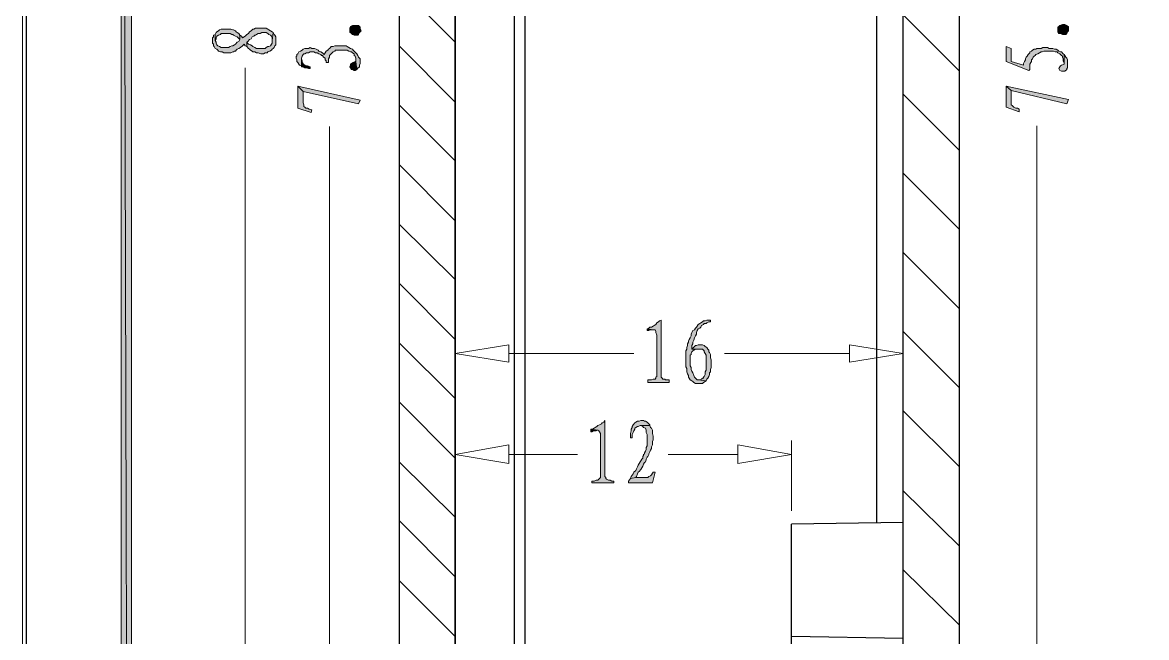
# Model space of a CAD drawing. Header units: inches. Extents: x 7 to 289, y 10 to 206.
# Drawn here: x 6.9 to 61, y 105.8 to 135.4 of the extents above; entities that cross this region are included whole.
import ezdxf

# ---------------------------------------------------------------- set-up
doc = ezdxf.new("R2010")
doc.units = ezdxf.units.IN
doc.header["$MEASUREMENT"] = 0
doc.layers.add('图层 1', color=7, linetype='Continuous')

# ---------------------------------------------------------------- blocks, each defined once
blk = doc.blocks.new('block 2')
at = {"layer": '图层 1', "color": 7, "lineweight": 25, "true_color": 0xffffff}
blk.add_lwpolyline([(7.062, 10.406), (288.706, 10.406), (288.706, 206.113), (7.062, 206.113), (7.062, 10.406)], dxfattribs=at)
at = {"layer": '图层 1', "lineweight": 0}
blk.add_lwpolyline([(6.893, 203.7), (288.917, 203.7), (288.917, 10.194), (6.893, 10.194), (6.893, 203.7)], dxfattribs=at)

msp = doc.modelspace()

# ---------------------------------------------------------------- hatches: boundary and pattern name
at = {"layer": '图层 1', "true_color": 0xffffff}
for points in [[(11.634, 15.232), (12.142, 15.232), (11.634, 201.541)], [(12.142, 15.232), (11.634, 201.541), (12.142, 201.033)]]:
    msp.add_hatch(color=7, dxfattribs=at).paths.add_polyline_path(points)
at = {"layer": '图层 1', "true_color": 0xdda500}
for points in [[(23.149, 135.204), (23.149, 135.12), (23.191, 135.035), (23.149, 134.993), (23.106, 134.951), (23.064, 134.866), (23.022, 134.823), (22.937, 134.823), (22.852, 134.823), (22.768, 134.866), (22.725, 134.908), (22.683, 134.951), (22.641, 134.951), (22.641, 135.035), (22.641, 135.12), (22.641, 135.162), (22.683, 135.247), (22.768, 135.289), (22.852, 135.289), (22.895, 135.289), (22.979, 135.289), (23.064, 135.289), (23.106, 135.247)], [(57.227, 135.247), (57.227, 135.162), (57.227, 135.078), (57.227, 135.035), (57.185, 134.993), (57.142, 134.908), (57.1, 134.866), (57.015, 134.866), (56.931, 134.866), (56.846, 134.908), (56.761, 134.908), (56.719, 134.993), (56.719, 135.078), (56.719, 135.162), (56.719, 135.204), (56.761, 135.247), (56.804, 135.289), (56.931, 135.332), (57.057, 135.332), (57.142, 135.289), (57.185, 135.247)], [(16.037, 134.57), (16.037, 134.527), (16.037, 134.443), (16.079, 134.4), (16.079, 134.315), (16.121, 134.273), (16.164, 134.189), (16.248, 134.146), (16.291, 134.104), (16.333, 134.062), (16.418, 134.019), (16.502, 134.019), (16.587, 133.977), (16.672, 133.977), (16.756, 133.977), (16.841, 133.977), (16.926, 133.977), (17.01, 134.019), (17.053, 134.019), (17.095, 134.062), (17.137, 134.062), (17.18, 134.104), (17.222, 134.146), (17.307, 134.189), (17.391, 134.231), (17.476, 134.315), (17.561, 134.4), (17.603, 134.315), (17.688, 134.273), (17.688, 134.485), (17.73, 134.527), (17.815, 134.612), (17.899, 134.654), (17.942, 134.739), (18.026, 134.781), (18.069, 134.823), (18.111, 134.823), (18.153, 134.866), (18.238, 134.908), (18.323, 134.908), (18.407, 134.951), (18.492, 134.951), (18.619, 134.951), (18.704, 134.908), (18.746, 134.866), (18.831, 134.823), (18.873, 134.781), (18.915, 134.697), (18.915, 134.654), (18.915, 134.57), (18.958, 134.951), (18.915, 134.993), (18.831, 135.035), (18.746, 135.078), (18.704, 135.12), (18.619, 135.162), (18.534, 135.162), (18.45, 135.162), (18.365, 135.162), (18.238, 135.162), (18.153, 135.162), (18.111, 135.162), (18.026, 135.12), (17.984, 135.12), (17.942, 135.078), (17.899, 135.035), (17.815, 134.993), (17.772, 134.908), (17.688, 134.866), (17.603, 134.781), (17.476, 134.697), (17.434, 134.781), (17.349, 134.823), (17.349, 134.612), (17.307, 134.527), (17.222, 134.485), (17.137, 134.4), (17.095, 134.358), (17.01, 134.315), (16.968, 134.315), (16.883, 134.273), (16.799, 134.231), (16.714, 134.231), (16.629, 134.231), (16.545, 134.231), (16.46, 134.231), (16.375, 134.273), (16.291, 134.315), (16.248, 134.358), (16.206, 134.443), (16.206, 134.485), (16.164, 134.57), (16.164, 134.866), (16.079, 134.823), (16.079, 134.739), (16.037, 134.697), (16.037, 134.654)], [(16.164, 134.866), (16.164, 134.57), (16.206, 134.654), (16.206, 134.697), (16.248, 134.781), (16.333, 134.823), (16.418, 134.866), (16.46, 134.908), (16.545, 134.908), (16.629, 134.908), (16.714, 134.908), (16.799, 134.908), (16.883, 134.908), (16.968, 134.866), (17.01, 134.866), (17.053, 134.823), (17.137, 134.781), (17.222, 134.739), (17.264, 134.697), (17.349, 134.612), (17.349, 134.823), (17.307, 134.908), (17.222, 134.951), (17.18, 134.993), (17.137, 135.035), (17.053, 135.078), (17.01, 135.078), (16.926, 135.12), (16.841, 135.12), (16.756, 135.12), (16.672, 135.12), (16.629, 135.12), (16.545, 135.12), (16.46, 135.12), (16.375, 135.078), (16.333, 135.035), (16.248, 134.993), (16.206, 134.951)], [(17.688, 134.273), (17.772, 134.189), (17.815, 134.146), (17.857, 134.104), (17.942, 134.062), (17.984, 134.019), (18.026, 134.019), (18.069, 134.019), (18.153, 133.977), (18.238, 133.977), (18.365, 133.935), (18.45, 133.935), (18.492, 133.935), (18.577, 133.977), (18.661, 133.977), (18.704, 134.019), (18.788, 134.062), (18.873, 134.104), (18.915, 134.146), (18.958, 134.189), (19, 134.231), (19.042, 134.315), (19.085, 134.358), (19.085, 134.443), (19.085, 134.527), (19.085, 134.57), (19.085, 134.654), (19.085, 134.739), (19.042, 134.823), (19, 134.866), (18.958, 134.951), (18.915, 134.57), (18.915, 134.527), (18.915, 134.443), (18.873, 134.4), (18.831, 134.315), (18.746, 134.273), (18.704, 134.273), (18.619, 134.231), (18.577, 134.189), (18.492, 134.189), (18.365, 134.189), (18.323, 134.189), (18.238, 134.189), (18.153, 134.189), (18.069, 134.231), (17.984, 134.273), (17.942, 134.315), (17.857, 134.358), (17.772, 134.4), (17.688, 134.485)], [(20.058, 133.723), (20.101, 133.638), (20.101, 133.554), (20.143, 133.511), (20.185, 133.426), (20.228, 133.384), (20.312, 133.342), (20.312, 133.3), (20.312, 133.681), (20.312, 133.723), (20.355, 133.808), (20.397, 133.892), (20.439, 133.935), (20.482, 133.935), (20.566, 133.977), (20.651, 133.977), (20.736, 134.019), (20.863, 134.019), (20.905, 134.019), (20.99, 133.977), (21.074, 133.977), (21.159, 133.935), (21.244, 133.892), (21.286, 133.85), (21.328, 133.85), (21.371, 133.765), (21.455, 133.723), (21.455, 133.638), (21.498, 133.596), (21.498, 133.511), (21.625, 133.511), (21.625, 133.596), (21.625, 133.681), (21.667, 133.765), (21.667, 133.85), (21.709, 133.892), (21.752, 133.935), (21.794, 133.977), (21.836, 134.019), (21.921, 134.062), (21.963, 134.104), (22.048, 134.104), (22.175, 134.104), (22.26, 134.104), (22.344, 134.104), (22.429, 134.104), (22.514, 134.104), (22.598, 134.062), (22.683, 134.019), (22.725, 134.019), (22.768, 133.977), (22.852, 133.935), (22.852, 133.85), (22.895, 133.808), (22.937, 133.723), (22.937, 133.638), (22.937, 133.554), (22.979, 133.173), (23.022, 133.257), (23.064, 133.257), (23.106, 133.3), (23.106, 133.384), (23.149, 133.469), (23.149, 133.554), (23.149, 133.596), (23.149, 133.681), (23.106, 133.723), (23.064, 133.765), (23.022, 133.85), (22.979, 133.935), (22.937, 133.977), (22.852, 134.062), (22.81, 134.104), (22.768, 134.146), (22.683, 134.189), (22.598, 134.231), (22.514, 134.273), (22.471, 134.315), (22.387, 134.315), (22.302, 134.315), (22.217, 134.315), (22.09, 134.315), (22.006, 134.315), (21.921, 134.315), (21.836, 134.273), (21.752, 134.273), (21.709, 134.231), (21.667, 134.189), (21.625, 134.146), (21.582, 134.104), (21.498, 134.062), (21.455, 133.977), (21.413, 133.892), (21.328, 133.977), (21.244, 134.019), (21.159, 134.062), (21.117, 134.104), (21.032, 134.146), (20.947, 134.189), (20.863, 134.189), (20.82, 134.189), (20.736, 134.231), (20.651, 134.189), (20.566, 134.189), (20.482, 134.189), (20.397, 134.146), (20.355, 134.104), (20.27, 134.062), (20.185, 134.019), (20.143, 133.935), (20.101, 133.892), (20.101, 133.808), (20.058, 133.808)], [(54.221, 134.273), (54.221, 133.554), (55.322, 133.13), (55.364, 133.173), (55.364, 133.257), (55.364, 133.342), (55.364, 133.426), (55.407, 133.511), (55.449, 133.554), (55.449, 133.638), (55.491, 133.681), (55.534, 133.765), (55.576, 133.808), (55.618, 133.85), (55.661, 133.892), (55.745, 133.935), (55.83, 133.977), (55.915, 134.019), (55.957, 134.019), (56.042, 134.062), (56.126, 134.062), (56.253, 134.062), (56.296, 134.062), (56.423, 134.062), (56.507, 134.062), (56.592, 134.019), (56.677, 134.019), (56.719, 133.977), (56.804, 133.935), (56.846, 133.892), (56.888, 133.85), (56.931, 133.808), (56.931, 133.765), (56.973, 133.681), (56.973, 133.596), (57.015, 133.511), (57.015, 133.426), (57.015, 133.892), (56.973, 133.935), (56.888, 134.019), (56.846, 134.019), (56.761, 134.062), (56.719, 134.104), (56.634, 134.146), (56.55, 134.146), (56.465, 134.189), (56.38, 134.189), (56.296, 134.189), (56.211, 134.231), (56.084, 134.231), (55.999, 134.231), (55.915, 134.189), (55.83, 134.189), (55.703, 134.189), (55.661, 134.146), (55.576, 134.146), (55.491, 134.104), (55.449, 134.062), (55.364, 134.019), (55.364, 133.977), (55.322, 133.935), (55.28, 133.892), (55.237, 133.808), (55.195, 133.765), (55.153, 133.681), (55.153, 133.638), (55.11, 133.554), (55.068, 133.469), (55.068, 133.384), (54.475, 133.554), (54.475, 134.189)], [(20.312, 133.3), (20.397, 133.3), (20.482, 133.257), (20.566, 133.257), (20.651, 133.215), (20.736, 133.215), (20.736, 133.3), (20.609, 133.342), (20.524, 133.342), (20.482, 133.384), (20.397, 133.426), (20.397, 133.469), (20.355, 133.511), (20.355, 133.596), (20.312, 133.681)], [(56.761, 133.215), (56.804, 133.13), (56.888, 133.088), (56.931, 133.088), (56.973, 133.088), (57.057, 133.088), (57.142, 133.173), (57.142, 133.215), (57.185, 133.257), (57.185, 133.342), (57.185, 133.426), (57.185, 133.511), (57.185, 133.554), (57.185, 133.638), (57.142, 133.723), (57.1, 133.765), (57.057, 133.85), (57.015, 133.892), (57.015, 133.426), (56.888, 133.384), (56.846, 133.342), (56.804, 133.3)], [(22.641, 133.3), (22.683, 133.257), (22.725, 133.173), (22.768, 133.173), (22.852, 133.13), (22.895, 133.13), (22.979, 133.173), (22.937, 133.554), (22.895, 133.554), (22.81, 133.511), (22.725, 133.469), (22.683, 133.426), (22.683, 133.384)], [(20.143, 132.368), (20.143, 131.31), (20.778, 131.098), (20.82, 131.225), (20.778, 131.225), (20.693, 131.268), (20.609, 131.31), (20.524, 131.31), (20.482, 131.352), (20.439, 131.395), (20.439, 131.479), (20.397, 131.564), (20.397, 132.114)], [(20.143, 132.368), (20.397, 132.114), (23.064, 131.522), (23.149, 131.691)], [(54.221, 132.368), (54.221, 131.352), (54.856, 131.14), (54.856, 131.225), (54.856, 131.268), (54.772, 131.31), (54.687, 131.31), (54.602, 131.352), (54.56, 131.395), (54.518, 131.437), (54.475, 131.479), (54.475, 131.606), (54.475, 132.157)], [(54.221, 132.368), (54.475, 132.157), (57.142, 131.522), (57.227, 131.733)], [(37.627, 121.108), (37.542, 121.065), (37.5, 121.023), (37.415, 120.981), (37.373, 120.896), (37.288, 120.854), (37.246, 120.811), (37.161, 120.769), (37.076, 120.769), (37.034, 120.726), (36.949, 120.684), (37.246, 120.642), (37.288, 120.642), (37.33, 120.642), (37.373, 120.557), (37.373, 120.515), (37.415, 120.388), (37.415, 118.398), (37.373, 118.356), (37.373, 118.314), (37.33, 118.271), (37.246, 118.271), (37.161, 118.229), (37.076, 118.229), (36.992, 118.229), (36.992, 118.102), (38.007, 118.102), (38.007, 118.229), (37.923, 118.229), (37.838, 118.229), (37.796, 118.271), (37.711, 118.271), (37.669, 118.314), (37.627, 118.356), (37.627, 118.44)], [(36.949, 120.684), (36.949, 120.6), (37.034, 120.6), (37.118, 120.642), (37.203, 120.642), (37.246, 120.642)], [(39.997, 121.108), (39.955, 121.108), (39.87, 121.108), (39.828, 121.108), (39.743, 121.065), (39.659, 121.065), (39.616, 121.023), (39.532, 120.981), (39.489, 120.938), (39.405, 120.896), (39.362, 120.811), (39.32, 120.769), (39.278, 120.726), (39.235, 120.642), (39.151, 120.6), (39.108, 120.515), (39.066, 120.43), (39.066, 120.346), (39.024, 120.261), (38.981, 120.176), (38.939, 120.092), (38.939, 120.049), (38.897, 119.965), (38.897, 119.88), (38.854, 119.795), (38.854, 119.711), (38.812, 119.626), (38.812, 119.541), (38.812, 119.457), (38.812, 119.372), (38.812, 119.287), (38.812, 119.203), (38.812, 119.118), (38.812, 119.033), (38.812, 118.948), (38.812, 118.864), (38.854, 118.779), (38.854, 118.695), (38.854, 118.61), (38.897, 118.525), (38.939, 118.44), (38.939, 118.356), (38.981, 118.314), (39.024, 118.229), (39.108, 118.187), (39.151, 118.144), (39.193, 118.102), (39.278, 118.06), (39.362, 118.06), (39.405, 118.06), (39.447, 118.06), (39.532, 118.06), (39.616, 118.06), (39.659, 118.102), (39.743, 118.144), (39.786, 118.187), (39.405, 118.229), (39.362, 118.229), (39.32, 118.271), (39.278, 118.314), (39.235, 118.356), (39.193, 118.44), (39.151, 118.568), (39.108, 118.652), (39.066, 118.737), (39.066, 118.822), (39.024, 118.906), (39.024, 118.991), (39.024, 119.076), (39.024, 119.118), (39.024, 119.245), (39.024, 119.329), (39.024, 119.414), (39.066, 119.457), (39.066, 119.499), (39.108, 119.584), (39.151, 119.626), (39.193, 119.668), (39.278, 119.711), (39.32, 119.711), (39.405, 119.711), (39.532, 119.711), (39.108, 119.711), (39.108, 119.795), (39.108, 119.88), (39.151, 119.965), (39.151, 120.049), (39.193, 120.134), (39.235, 120.261), (39.278, 120.346), (39.32, 120.43), (39.32, 120.515), (39.362, 120.6), (39.405, 120.684), (39.489, 120.726), (39.532, 120.769), (39.574, 120.854), (39.659, 120.896), (39.701, 120.938), (39.786, 120.938), (39.828, 120.981), (39.913, 121.023), (39.997, 121.023)], [(39.574, 119.922), (39.489, 119.922), (39.405, 119.922), (39.32, 119.88), (39.278, 119.88), (39.235, 119.837), (39.151, 119.753), (39.108, 119.711), (39.532, 119.711), (39.574, 119.711), (39.616, 119.711), (39.659, 119.668), (39.701, 119.626), (39.701, 119.584), (39.743, 119.499), (39.786, 119.414), (39.786, 119.329), (39.786, 119.203), (39.786, 119.076), (39.786, 119.033), (39.786, 118.906), (39.786, 118.822), (39.786, 118.695), (39.743, 118.61), (39.743, 118.525), (39.743, 118.483), (39.701, 118.398), (39.659, 118.356), (39.659, 118.314), (39.616, 118.314), (39.574, 118.271), (39.489, 118.229), (39.405, 118.229), (39.786, 118.187), (39.828, 118.271), (39.87, 118.314), (39.913, 118.398), (39.955, 118.483), (39.955, 118.568), (39.997, 118.61), (39.997, 118.737), (40.04, 118.822), (40.04, 118.906), (40.04, 118.991), (40.04, 119.076), (40.04, 119.203), (39.997, 119.287), (39.997, 119.372), (39.997, 119.457), (39.955, 119.541), (39.913, 119.584), (39.913, 119.668), (39.87, 119.711), (39.828, 119.795), (39.743, 119.837), (39.701, 119.88), (39.616, 119.922)], [(34.917, 116.282), (34.875, 116.197), (34.79, 116.154), (34.748, 116.112), (34.663, 116.07), (34.579, 116.028), (34.536, 115.985), (34.452, 115.943), (34.409, 115.901), (34.325, 115.858), (34.24, 115.858), (34.579, 115.816), (34.621, 115.773), (34.663, 115.731), (34.706, 115.647), (34.706, 115.562), (34.706, 113.53), (34.663, 113.487), (34.621, 113.445), (34.579, 113.403), (34.494, 113.403), (34.409, 113.361), (34.282, 113.361), (34.282, 113.276), (35.341, 113.276), (35.341, 113.361), (35.256, 113.361), (35.171, 113.403), (35.087, 113.403), (35.002, 113.445), (34.96, 113.487), (34.96, 113.53), (34.917, 113.572)], [(34.24, 115.858), (34.24, 115.731), (34.282, 115.731), (34.367, 115.773), (34.409, 115.773), (34.494, 115.773), (34.579, 115.816)], [(36.695, 116.282), (36.653, 116.282), (36.568, 116.239), (36.484, 116.239), (36.399, 116.197), (36.357, 116.154), (36.272, 116.07), (36.23, 115.985), (36.23, 115.943), (36.187, 115.858), (36.187, 115.773), (36.145, 115.647), (36.145, 115.562), (36.145, 115.435), (36.23, 115.435), (36.23, 115.52), (36.23, 115.604), (36.272, 115.689), (36.314, 115.773), (36.357, 115.858), (36.357, 115.901), (36.399, 115.943), (36.484, 115.985), (36.526, 115.985), (36.611, 116.028), (37.076, 116.028), (37.076, 116.07), (36.992, 116.154), (36.949, 116.197), (36.865, 116.239), (36.822, 116.239), (36.78, 116.282)], [(37.076, 116.028), (36.611, 116.028), (36.653, 116.028), (36.738, 115.985), (36.78, 115.943), (36.865, 115.901), (36.907, 115.816), (36.907, 115.773), (36.907, 115.689), (36.949, 115.604), (36.949, 115.52), (36.949, 115.435), (36.949, 115.35), (36.949, 115.308), (36.949, 115.223), (36.949, 115.139), (36.949, 115.054), (36.907, 114.969), (36.907, 114.885), (36.865, 114.8), (36.822, 114.715), (36.822, 114.673), (36.78, 114.631), (36.78, 114.588), (36.738, 114.546), (36.738, 114.461), (36.695, 114.419), (36.653, 114.334), (36.611, 114.292), (36.568, 114.207), (36.526, 114.123), (36.484, 114.038), (36.441, 113.953), (36.399, 113.869), (36.314, 113.784), (36.272, 113.699), (36.187, 113.572), (36.145, 113.487), (36.399, 113.53), (36.441, 113.572), (36.484, 113.699), (36.526, 113.784), (36.568, 113.826), (36.653, 113.911), (36.695, 113.996), (36.738, 114.08), (36.78, 114.165), (36.822, 114.25), (36.865, 114.292), (36.907, 114.376), (36.907, 114.419), (36.949, 114.504), (36.992, 114.546), (37.034, 114.631), (37.034, 114.673), (37.076, 114.758), (37.118, 114.842), (37.161, 114.927), (37.161, 115.012), (37.203, 115.096), (37.203, 115.181), (37.203, 115.265), (37.246, 115.35), (37.246, 115.435), (37.246, 115.52), (37.203, 115.647), (37.203, 115.731), (37.203, 115.816), (37.161, 115.901), (37.118, 115.943)], [(37.33, 113.784), (37.246, 113.784), (37.203, 113.742), (37.161, 113.657), (37.118, 113.615), (37.034, 113.572), (36.992, 113.53), (36.399, 113.53), (36.145, 113.487), (36.06, 113.361), (36.06, 113.276), (37.203, 113.276)]]:
    msp.add_hatch(color=42, dxfattribs=at).paths.add_polyline_path(points)

# ---------------------------------------------------------------- linework, layer by layer
at = {"layer": '图层 1', "lineweight": 0}
for points in [[(11.634, 15.232), (12.142, 15.232), (11.634, 201.541), (11.634, 15.232)], [(12.142, 15.232), (11.634, 201.541), (12.142, 201.033), (12.142, 15.232)], [(23.149, 135.204), (23.149, 135.12), (23.191, 135.035), (23.149, 134.993), (23.106, 134.951), (23.064, 134.866), (23.022, 134.823), (22.937, 134.823), (22.852, 134.823), (22.768, 134.866), (22.725, 134.908), (22.683, 134.951), (22.641, 134.951), (22.641, 135.035), (22.641, 135.12), (22.641, 135.162), (22.683, 135.247), (22.768, 135.289), (22.852, 135.289), (22.895, 135.289), (22.979, 135.289), (23.064, 135.289), (23.106, 135.247), (23.149, 135.204)], [(57.227, 135.247), (57.227, 135.162), (57.227, 135.078), (57.227, 135.035), (57.185, 134.993), (57.142, 134.908), (57.1, 134.866), (57.015, 134.866), (56.931, 134.866), (56.846, 134.908), (56.761, 134.908), (56.719, 134.993), (56.719, 135.078), (56.719, 135.162), (56.719, 135.204), (56.761, 135.247), (56.804, 135.289), (56.931, 135.332), (57.057, 135.332), (57.142, 135.289), (57.185, 135.247), (57.227, 135.247)], [(16.037, 134.57), (16.037, 134.527), (16.037, 134.443), (16.079, 134.4), (16.079, 134.315), (16.121, 134.273), (16.164, 134.189), (16.248, 134.146), (16.291, 134.104), (16.333, 134.062), (16.418, 134.019), (16.502, 134.019), (16.587, 133.977), (16.672, 133.977), (16.756, 133.977), (16.841, 133.977), (16.926, 133.977), (17.01, 134.019), (17.053, 134.019), (17.095, 134.062), (17.137, 134.062), (17.18, 134.104), (17.222, 134.146), (17.307, 134.189), (17.391, 134.231), (17.476, 134.315), (17.561, 134.4), (17.603, 134.315), (17.688, 134.273), (17.688, 134.485), (17.73, 134.527), (17.815, 134.612), (17.899, 134.654), (17.942, 134.739), (18.026, 134.781), (18.069, 134.823), (18.111, 134.823), (18.153, 134.866), (18.238, 134.908), (18.323, 134.908), (18.407, 134.951), (18.492, 134.951), (18.619, 134.951), (18.704, 134.908), (18.746, 134.866), (18.831, 134.823), (18.873, 134.781), (18.915, 134.697), (18.915, 134.654), (18.915, 134.57), (18.958, 134.951), (18.915, 134.993), (18.831, 135.035), (18.746, 135.078), (18.704, 135.12), (18.619, 135.162), (18.534, 135.162), (18.45, 135.162), (18.365, 135.162), (18.238, 135.162), (18.153, 135.162), (18.111, 135.162), (18.026, 135.12), (17.984, 135.12), (17.942, 135.078), (17.899, 135.035), (17.815, 134.993), (17.772, 134.908), (17.688, 134.866), (17.603, 134.781), (17.476, 134.697), (17.434, 134.781), (17.349, 134.823), (17.349, 134.612), (17.307, 134.527), (17.222, 134.485), (17.137, 134.4), (17.095, 134.358), (17.01, 134.315), (16.968, 134.315), (16.883, 134.273), (16.799, 134.231), (16.714, 134.231), (16.629, 134.231), (16.545, 134.231), (16.46, 134.231), (16.375, 134.273), (16.291, 134.315), (16.248, 134.358), (16.206, 134.443), (16.206, 134.485), (16.164, 134.57), (16.164, 134.866), (16.079, 134.823), (16.079, 134.739), (16.037, 134.697), (16.037, 134.654), (16.037, 134.57)], [(16.164, 134.866), (16.164, 134.57), (16.206, 134.654), (16.206, 134.697), (16.248, 134.781), (16.333, 134.823), (16.418, 134.866), (16.46, 134.908), (16.545, 134.908), (16.629, 134.908), (16.714, 134.908), (16.799, 134.908), (16.883, 134.908), (16.968, 134.866), (17.01, 134.866), (17.053, 134.823), (17.137, 134.781), (17.222, 134.739), (17.264, 134.697), (17.349, 134.612), (17.349, 134.823), (17.307, 134.908), (17.222, 134.951), (17.18, 134.993), (17.137, 135.035), (17.053, 135.078), (17.01, 135.078), (16.926, 135.12), (16.841, 135.12), (16.756, 135.12), (16.672, 135.12), (16.629, 135.12), (16.545, 135.12), (16.46, 135.12), (16.375, 135.078), (16.333, 135.035), (16.248, 134.993), (16.206, 134.951), (16.164, 134.866)], [(17.688, 134.273), (17.772, 134.189), (17.815, 134.146), (17.857, 134.104), (17.942, 134.062), (17.984, 134.019), (18.026, 134.019), (18.069, 134.019), (18.153, 133.977), (18.238, 133.977), (18.365, 133.935), (18.45, 133.935), (18.492, 133.935), (18.577, 133.977), (18.661, 133.977), (18.704, 134.019), (18.788, 134.062), (18.873, 134.104), (18.915, 134.146), (18.958, 134.189), (19, 134.231), (19.042, 134.315), (19.085, 134.358), (19.085, 134.443), (19.085, 134.527), (19.085, 134.57), (19.085, 134.654), (19.085, 134.739), (19.042, 134.823), (19, 134.866), (18.958, 134.951), (18.915, 134.57), (18.915, 134.527), (18.915, 134.443), (18.873, 134.4), (18.831, 134.315), (18.746, 134.273), (18.704, 134.273), (18.619, 134.231), (18.577, 134.189), (18.492, 134.189), (18.365, 134.189), (18.323, 134.189), (18.238, 134.189), (18.153, 134.189), (18.069, 134.231), (17.984, 134.273), (17.942, 134.315), (17.857, 134.358), (17.772, 134.4), (17.688, 134.485), (17.688, 134.273)], [(20.058, 133.723), (20.101, 133.638), (20.101, 133.554), (20.143, 133.511), (20.185, 133.426), (20.228, 133.384), (20.312, 133.342), (20.312, 133.3), (20.312, 133.681), (20.312, 133.723), (20.355, 133.808), (20.397, 133.892), (20.439, 133.935), (20.482, 133.935), (20.566, 133.977), (20.651, 133.977), (20.736, 134.019), (20.863, 134.019), (20.905, 134.019), (20.99, 133.977), (21.074, 133.977), (21.159, 133.935), (21.244, 133.892), (21.286, 133.85), (21.328, 133.85), (21.371, 133.765), (21.455, 133.723), (21.455, 133.638), (21.498, 133.596), (21.498, 133.511), (21.625, 133.511), (21.625, 133.596), (21.625, 133.681), (21.667, 133.765), (21.667, 133.85), (21.709, 133.892), (21.752, 133.935), (21.794, 133.977), (21.836, 134.019), (21.921, 134.062), (21.963, 134.104), (22.048, 134.104), (22.175, 134.104), (22.26, 134.104), (22.344, 134.104), (22.429, 134.104), (22.514, 134.104), (22.598, 134.062), (22.683, 134.019), (22.725, 134.019), (22.768, 133.977), (22.852, 133.935), (22.852, 133.85), (22.895, 133.808), (22.937, 133.723), (22.937, 133.638), (22.937, 133.554), (22.979, 133.173), (23.022, 133.257), (23.064, 133.257), (23.106, 133.3), (23.106, 133.384), (23.149, 133.469), (23.149, 133.554), (23.149, 133.596), (23.149, 133.681), (23.106, 133.723), (23.064, 133.765), (23.022, 133.85), (22.979, 133.935), (22.937, 133.977), (22.852, 134.062), (22.81, 134.104), (22.768, 134.146), (22.683, 134.189), (22.598, 134.231), (22.514, 134.273), (22.471, 134.315), (22.387, 134.315), (22.302, 134.315), (22.217, 134.315), (22.09, 134.315), (22.006, 134.315), (21.921, 134.315), (21.836, 134.273), (21.752, 134.273), (21.709, 134.231), (21.667, 134.189), (21.625, 134.146), (21.582, 134.104), (21.498, 134.062), (21.455, 133.977), (21.413, 133.892), (21.328, 133.977), (21.244, 134.019), (21.159, 134.062), (21.117, 134.104), (21.032, 134.146), (20.947, 134.189), (20.863, 134.189), (20.82, 134.189), (20.736, 134.231), (20.651, 134.189), (20.566, 134.189), (20.482, 134.189), (20.397, 134.146), (20.355, 134.104), (20.27, 134.062), (20.185, 134.019), (20.143, 133.935), (20.101, 133.892), (20.101, 133.808), (20.058, 133.808), (20.058, 133.723)], [(54.221, 134.273), (54.221, 133.554), (55.322, 133.13), (55.364, 133.173), (55.364, 133.257), (55.364, 133.342), (55.364, 133.426), (55.407, 133.511), (55.449, 133.554), (55.449, 133.638), (55.491, 133.681), (55.534, 133.765), (55.576, 133.808), (55.618, 133.85), (55.661, 133.892), (55.745, 133.935), (55.83, 133.977), (55.915, 134.019), (55.957, 134.019), (56.042, 134.062), (56.126, 134.062), (56.253, 134.062), (56.296, 134.062), (56.423, 134.062), (56.507, 134.062), (56.592, 134.019), (56.677, 134.019), (56.719, 133.977), (56.804, 133.935), (56.846, 133.892), (56.888, 133.85), (56.931, 133.808), (56.931, 133.765), (56.973, 133.681), (56.973, 133.596), (57.015, 133.511), (57.015, 133.426), (57.015, 133.892), (56.973, 133.935), (56.888, 134.019), (56.846, 134.019), (56.761, 134.062), (56.719, 134.104), (56.634, 134.146), (56.55, 134.146), (56.465, 134.189), (56.38, 134.189), (56.296, 134.189), (56.211, 134.231), (56.084, 134.231), (55.999, 134.231), (55.915, 134.189), (55.83, 134.189), (55.703, 134.189), (55.661, 134.146), (55.576, 134.146), (55.491, 134.104), (55.449, 134.062), (55.364, 134.019), (55.364, 133.977), (55.322, 133.935), (55.28, 133.892), (55.237, 133.808), (55.195, 133.765), (55.153, 133.681), (55.153, 133.638), (55.11, 133.554), (55.068, 133.469), (55.068, 133.384), (54.475, 133.554), (54.475, 134.189), (54.221, 134.273)], [(20.312, 133.3), (20.397, 133.3), (20.482, 133.257), (20.566, 133.257), (20.651, 133.215), (20.736, 133.215), (20.736, 133.3), (20.609, 133.342), (20.524, 133.342), (20.482, 133.384), (20.397, 133.426), (20.397, 133.469), (20.355, 133.511), (20.355, 133.596), (20.312, 133.681), (20.312, 133.3)], [(56.761, 133.215), (56.804, 133.13), (56.888, 133.088), (56.931, 133.088), (56.973, 133.088), (57.057, 133.088), (57.142, 133.173), (57.142, 133.215), (57.185, 133.257), (57.185, 133.342), (57.185, 133.426), (57.185, 133.511), (57.185, 133.554), (57.185, 133.638), (57.142, 133.723), (57.1, 133.765), (57.057, 133.85), (57.015, 133.892), (57.015, 133.426), (56.888, 133.384), (56.846, 133.342), (56.804, 133.3), (56.761, 133.215)], [(22.641, 133.3), (22.683, 133.257), (22.725, 133.173), (22.768, 133.173), (22.852, 133.13), (22.895, 133.13), (22.979, 133.173), (22.937, 133.554), (22.895, 133.554), (22.81, 133.511), (22.725, 133.469), (22.683, 133.426), (22.683, 133.384), (22.641, 133.3)], [(20.143, 132.368), (20.143, 131.31), (20.778, 131.098), (20.82, 131.225), (20.778, 131.225), (20.693, 131.268), (20.609, 131.31), (20.524, 131.31), (20.482, 131.352), (20.439, 131.395), (20.439, 131.479), (20.397, 131.564), (20.397, 132.114), (20.143, 132.368)], [(20.143, 132.368), (20.397, 132.114), (23.064, 131.522), (23.149, 131.691), (20.143, 132.368)], [(54.221, 132.368), (54.221, 131.352), (54.856, 131.14), (54.856, 131.225), (54.856, 131.268), (54.772, 131.31), (54.687, 131.31), (54.602, 131.352), (54.56, 131.395), (54.518, 131.437), (54.475, 131.479), (54.475, 131.606), (54.475, 132.157), (54.221, 132.368)], [(54.221, 132.368), (54.475, 132.157), (57.142, 131.522), (57.227, 131.733), (54.221, 132.368)], [(37.627, 121.108), (37.627, 121.108), (37.542, 121.065), (37.5, 121.023), (37.415, 120.981), (37.373, 120.896), (37.288, 120.854), (37.246, 120.811), (37.161, 120.769), (37.076, 120.769), (37.034, 120.726), (36.949, 120.684), (37.246, 120.642), (37.288, 120.642), (37.33, 120.642), (37.373, 120.557), (37.373, 120.515), (37.415, 120.388), (37.415, 118.398), (37.373, 118.356), (37.373, 118.314), (37.33, 118.271), (37.246, 118.271), (37.161, 118.229), (37.076, 118.229), (36.992, 118.229), (36.992, 118.102), (38.007, 118.102), (38.007, 118.229), (37.923, 118.229), (37.838, 118.229), (37.796, 118.271), (37.711, 118.271), (37.669, 118.314), (37.627, 118.356), (37.627, 118.44), (37.627, 121.108)], [(36.949, 120.684), (36.949, 120.6), (37.034, 120.6), (37.118, 120.642), (37.203, 120.642), (37.246, 120.642), (36.949, 120.684)], [(39.997, 121.108), (39.955, 121.108), (39.87, 121.108), (39.828, 121.108), (39.743, 121.065), (39.659, 121.065), (39.616, 121.023), (39.532, 120.981), (39.489, 120.938), (39.405, 120.896), (39.362, 120.811), (39.32, 120.769), (39.278, 120.726), (39.235, 120.642), (39.151, 120.6), (39.108, 120.515), (39.066, 120.43), (39.066, 120.346), (39.024, 120.261), (38.981, 120.176), (38.939, 120.092), (38.939, 120.049), (38.897, 119.965), (38.897, 119.88), (38.854, 119.795), (38.854, 119.711), (38.812, 119.626), (38.812, 119.541), (38.812, 119.457), (38.812, 119.372), (38.812, 119.287), (38.812, 119.203), (38.812, 119.118), (38.812, 119.033), (38.812, 118.948), (38.812, 118.864), (38.854, 118.779), (38.854, 118.695), (38.854, 118.61), (38.897, 118.525), (38.939, 118.44), (38.939, 118.356), (38.981, 118.314), (39.024, 118.229), (39.108, 118.187), (39.151, 118.144), (39.193, 118.102), (39.278, 118.06), (39.362, 118.06), (39.405, 118.06), (39.447, 118.06), (39.532, 118.06), (39.616, 118.06), (39.659, 118.102), (39.743, 118.144), (39.786, 118.187), (39.405, 118.229), (39.362, 118.229), (39.32, 118.271), (39.278, 118.314), (39.235, 118.356), (39.193, 118.44), (39.151, 118.568), (39.108, 118.652), (39.066, 118.737), (39.066, 118.822), (39.024, 118.906), (39.024, 118.991), (39.024, 119.076), (39.024, 119.118), (39.024, 119.245), (39.024, 119.329), (39.024, 119.414), (39.066, 119.457), (39.066, 119.499), (39.108, 119.584), (39.151, 119.626), (39.193, 119.668), (39.278, 119.711), (39.32, 119.711), (39.405, 119.711), (39.532, 119.711), (39.108, 119.711), (39.108, 119.795), (39.108, 119.88), (39.151, 119.965), (39.151, 120.049), (39.193, 120.134), (39.235, 120.261), (39.278, 120.346), (39.32, 120.43), (39.32, 120.515), (39.362, 120.6), (39.405, 120.684), (39.489, 120.726), (39.532, 120.769), (39.574, 120.854), (39.659, 120.896), (39.701, 120.938), (39.786, 120.938), (39.828, 120.981), (39.913, 121.023), (39.997, 121.023), (39.997, 121.108)], [(39.574, 119.922), (39.574, 119.922), (39.489, 119.922), (39.405, 119.922), (39.32, 119.88), (39.278, 119.88), (39.235, 119.837), (39.151, 119.753), (39.108, 119.711), (39.532, 119.711), (39.574, 119.711), (39.616, 119.711), (39.659, 119.668), (39.701, 119.626), (39.701, 119.584), (39.743, 119.499), (39.786, 119.414), (39.786, 119.329), (39.786, 119.203), (39.786, 119.076), (39.786, 119.033), (39.786, 118.906), (39.786, 118.822), (39.786, 118.695), (39.743, 118.61), (39.743, 118.525), (39.743, 118.483), (39.701, 118.398), (39.659, 118.356), (39.659, 118.314), (39.616, 118.314), (39.574, 118.271), (39.489, 118.229), (39.405, 118.229), (39.786, 118.187), (39.828, 118.271), (39.87, 118.314), (39.913, 118.398), (39.955, 118.483), (39.955, 118.568), (39.997, 118.61), (39.997, 118.737), (40.04, 118.822), (40.04, 118.906), (40.04, 118.991), (40.04, 119.076), (40.04, 119.203), (39.997, 119.287), (39.997, 119.372), (39.997, 119.457), (39.955, 119.541), (39.913, 119.584), (39.913, 119.668), (39.87, 119.711), (39.828, 119.795), (39.743, 119.837), (39.701, 119.88), (39.616, 119.922), (39.574, 119.922)], [(34.917, 116.282), (34.917, 116.282), (34.875, 116.197), (34.79, 116.154), (34.748, 116.112), (34.663, 116.07), (34.579, 116.028), (34.536, 115.985), (34.452, 115.943), (34.409, 115.901), (34.325, 115.858), (34.24, 115.858), (34.579, 115.816), (34.621, 115.773), (34.663, 115.731), (34.706, 115.647), (34.706, 115.562), (34.706, 113.53), (34.663, 113.487), (34.621, 113.445), (34.579, 113.403), (34.494, 113.403), (34.409, 113.361), (34.282, 113.361), (34.282, 113.276), (35.341, 113.276), (35.341, 113.361), (35.256, 113.361), (35.171, 113.403), (35.087, 113.403), (35.002, 113.445), (34.96, 113.487), (34.96, 113.53), (34.917, 113.572), (34.917, 116.282)], [(34.24, 115.858), (34.24, 115.731), (34.282, 115.731), (34.367, 115.773), (34.409, 115.773), (34.494, 115.773), (34.579, 115.816), (34.24, 115.858)], [(36.695, 116.282), (36.653, 116.282), (36.568, 116.239), (36.484, 116.239), (36.399, 116.197), (36.357, 116.154), (36.272, 116.07), (36.23, 115.985), (36.23, 115.943), (36.187, 115.858), (36.187, 115.773), (36.145, 115.647), (36.145, 115.562), (36.145, 115.435), (36.23, 115.435), (36.23, 115.52), (36.23, 115.604), (36.272, 115.689), (36.314, 115.773), (36.357, 115.858), (36.357, 115.901), (36.399, 115.943), (36.484, 115.985), (36.526, 115.985), (36.611, 116.028), (37.076, 116.028), (37.076, 116.07), (36.992, 116.154), (36.949, 116.197), (36.865, 116.239), (36.822, 116.239), (36.78, 116.282), (36.695, 116.282)], [(37.076, 116.028), (36.611, 116.028), (36.653, 116.028), (36.738, 115.985), (36.78, 115.943), (36.865, 115.901), (36.907, 115.816), (36.907, 115.773), (36.907, 115.689), (36.949, 115.604), (36.949, 115.52), (36.949, 115.435), (36.949, 115.35), (36.949, 115.308), (36.949, 115.223), (36.949, 115.139), (36.949, 115.054), (36.907, 114.969), (36.907, 114.885), (36.865, 114.8), (36.822, 114.715), (36.822, 114.673), (36.78, 114.631), (36.78, 114.588), (36.738, 114.546), (36.738, 114.461), (36.695, 114.419), (36.653, 114.334), (36.611, 114.292), (36.568, 114.207), (36.526, 114.123), (36.484, 114.038), (36.441, 113.953), (36.399, 113.869), (36.314, 113.784), (36.272, 113.699), (36.187, 113.572), (36.145, 113.487), (36.399, 113.53), (36.441, 113.572), (36.484, 113.699), (36.526, 113.784), (36.568, 113.826), (36.653, 113.911), (36.695, 113.996), (36.738, 114.08), (36.78, 114.165), (36.822, 114.25), (36.865, 114.292), (36.907, 114.376), (36.907, 114.419), (36.949, 114.504), (36.992, 114.546), (37.034, 114.631), (37.034, 114.673), (37.076, 114.758), (37.118, 114.842), (37.161, 114.927), (37.161, 115.012), (37.203, 115.096), (37.203, 115.181), (37.203, 115.265), (37.246, 115.35), (37.246, 115.435), (37.246, 115.52), (37.203, 115.647), (37.203, 115.731), (37.203, 115.816), (37.161, 115.901), (37.118, 115.943), (37.076, 116.028)], [(37.33, 113.784), (37.246, 113.784), (37.203, 113.742), (37.161, 113.657), (37.118, 113.615), (37.034, 113.572), (36.992, 113.53), (36.399, 113.53), (36.145, 113.487), (36.06, 113.361), (36.06, 113.276), (37.203, 113.276), (37.33, 113.784)]]:
    msp.add_lwpolyline(points, dxfattribs=at)
at = {"layer": '图层 1', "color": 7, "lineweight": 25, "true_color": 0xffffff}
for points in [[(28.44, 190.111), (25.689, 190.153), (25.604, 190.153), (25.562, 190.111), (25.477, 190.111), (25.435, 190.069), (25.35, 190.069), (25.308, 190.026), (25.265, 189.984), (25.223, 189.942), (25.181, 189.899), (25.138, 189.857), (25.096, 189.772), (25.054, 189.73), (25.054, 189.645), (25.011, 189.603), (25.011, 189.518), (25.011, 189.476), (25.011, 81.611)], [(25.011, 189.476), (25.011, 81.611)], [(51.978, 86.479), (51.978, 184.608), (51.935, 184.989), (51.893, 185.37), (51.808, 185.751), (51.681, 186.089), (51.512, 186.428), (51.343, 186.767), (51.089, 187.105), (50.835, 187.401), (50.581, 187.656), (50.284, 187.91), (49.946, 188.079), (49.607, 188.29), (49.226, 188.418), (48.887, 188.502), (48.506, 188.587), (48.125, 188.629), (29.033, 189.476), (29.033, 186.767), (47.998, 185.92)], [(30.557, 85.717), (27.721, 85.844), (27.721, 185.243), (30.557, 185.37), (30.769, 185.412), (30.938, 185.539), (31.023, 185.708), (31.065, 185.92), (31.065, 186.004)], [(27.721, 185.243), (27.721, 85.844)], [(49.268, 86.479), (49.268, 184.608)], [(49.268, 86.479), (49.268, 184.608)], [(51.978, 86.479), (51.978, 184.608)], [(30.557, 178.3), (30.557, 85.717)], [(31.065, 178.342), (31.065, 85.209)], [(47.998, 111.329), (47.998, 175.675)], [(49.268, 111.371), (43.892, 111.286)], [(43.892, 105.868), (43.892, 111.286)], [(49.268, 105.783), (43.892, 105.868)]]:
    msp.add_lwpolyline(points, dxfattribs=at)
at = {"layer": '图层 1', "color": 40, "lineweight": 25, "true_color": 0xffbf00}
for points in [[(27.721, 134.485), (25.011, 137.194)], [(51.978, 133.088), (49.268, 135.797)], [(27.721, 131.606), (25.011, 134.315)], [(51.978, 129.278), (49.268, 131.987)], [(27.721, 128.77), (25.011, 131.479)], [(27.721, 125.891), (25.011, 128.601)], [(51.978, 125.468), (49.268, 128.177)], [(27.721, 123.055), (25.011, 125.722)], [(51.978, 121.658), (49.268, 124.367)], [(27.721, 120.176), (25.011, 122.886)], [(51.978, 117.848), (49.268, 120.557)], [(27.721, 117.34), (25.011, 120.007)], [(27.721, 114.461), (25.011, 117.171)], [(51.978, 114.038), (49.268, 116.747)], [(27.721, 111.625), (25.011, 114.292)], [(51.978, 110.228), (49.268, 112.895)], [(27.721, 108.746), (25.011, 111.456)], [(51.978, 106.418), (49.268, 109.085)], [(27.721, 105.868), (25.011, 108.577)]]:
    msp.add_lwpolyline(points, dxfattribs=at)
at = {"layer": '图层 1', "color": 42, "lineweight": 5, "true_color": 0xdda500}
for points in [[(23.149, 135.204), (23.149, 135.12), (23.191, 135.035), (23.149, 134.993), (23.106, 134.951), (23.064, 134.866), (23.022, 134.823), (22.937, 134.823), (22.852, 134.823), (22.768, 134.866), (22.725, 134.908), (22.683, 134.951), (22.641, 134.951), (22.641, 135.035), (22.641, 135.12), (22.641, 135.162), (22.683, 135.247), (22.768, 135.289), (22.852, 135.289), (22.895, 135.289), (22.979, 135.289), (23.064, 135.289), (23.106, 135.247), (23.149, 135.204)], [(57.227, 135.247), (57.227, 135.162), (57.227, 135.078), (57.227, 135.035), (57.185, 134.993), (57.142, 134.908), (57.1, 134.866), (57.015, 134.866), (56.931, 134.866), (56.846, 134.908), (56.761, 134.908), (56.719, 134.993), (56.719, 135.078), (56.719, 135.162), (56.719, 135.204), (56.761, 135.247), (56.804, 135.289), (56.931, 135.332), (57.057, 135.332), (57.142, 135.289), (57.185, 135.247), (57.227, 135.247)], [(16.037, 134.57), (16.037, 134.527), (16.037, 134.443), (16.079, 134.4), (16.079, 134.315), (16.121, 134.273), (16.164, 134.189), (16.248, 134.146), (16.291, 134.104), (16.333, 134.062), (16.418, 134.019), (16.502, 134.019), (16.587, 133.977), (16.672, 133.977), (16.756, 133.977), (16.841, 133.977), (16.926, 133.977), (17.01, 134.019), (17.053, 134.019), (17.095, 134.062), (17.137, 134.062), (17.18, 134.104), (17.222, 134.146), (17.307, 134.189), (17.391, 134.231), (17.476, 134.315), (17.561, 134.4), (17.603, 134.315), (17.688, 134.273), (17.688, 134.485), (17.73, 134.527), (17.815, 134.612), (17.899, 134.654), (17.942, 134.739), (18.026, 134.781), (18.069, 134.823), (18.111, 134.823), (18.153, 134.866), (18.238, 134.908), (18.323, 134.908), (18.407, 134.951), (18.492, 134.951), (18.619, 134.951), (18.704, 134.908), (18.746, 134.866), (18.831, 134.823), (18.873, 134.781), (18.915, 134.697), (18.915, 134.654), (18.915, 134.57), (18.958, 134.951), (18.915, 134.993), (18.831, 135.035), (18.746, 135.078), (18.704, 135.12), (18.619, 135.162), (18.534, 135.162), (18.45, 135.162), (18.365, 135.162), (18.238, 135.162), (18.153, 135.162), (18.111, 135.162), (18.026, 135.12), (17.984, 135.12), (17.942, 135.078), (17.899, 135.035), (17.815, 134.993), (17.772, 134.908), (17.688, 134.866), (17.603, 134.781), (17.476, 134.697), (17.434, 134.781), (17.349, 134.823), (17.349, 134.612), (17.307, 134.527), (17.222, 134.485), (17.137, 134.4), (17.095, 134.358), (17.01, 134.315), (16.968, 134.315), (16.883, 134.273), (16.799, 134.231), (16.714, 134.231), (16.629, 134.231), (16.545, 134.231), (16.46, 134.231), (16.375, 134.273), (16.291, 134.315), (16.248, 134.358), (16.206, 134.443), (16.206, 134.485), (16.164, 134.57), (16.164, 134.866), (16.079, 134.823), (16.079, 134.739), (16.037, 134.697), (16.037, 134.654), (16.037, 134.57)], [(16.164, 134.866), (16.164, 134.57), (16.206, 134.654), (16.206, 134.697), (16.248, 134.781), (16.333, 134.823), (16.418, 134.866), (16.46, 134.908), (16.545, 134.908), (16.629, 134.908), (16.714, 134.908), (16.799, 134.908), (16.883, 134.908), (16.968, 134.866), (17.01, 134.866), (17.053, 134.823), (17.137, 134.781), (17.222, 134.739), (17.264, 134.697), (17.349, 134.612), (17.349, 134.823), (17.307, 134.908), (17.222, 134.951), (17.18, 134.993), (17.137, 135.035), (17.053, 135.078), (17.01, 135.078), (16.926, 135.12), (16.841, 135.12), (16.756, 135.12), (16.672, 135.12), (16.629, 135.12), (16.545, 135.12), (16.46, 135.12), (16.375, 135.078), (16.333, 135.035), (16.248, 134.993), (16.206, 134.951), (16.164, 134.866)], [(17.688, 134.273), (17.772, 134.189), (17.815, 134.146), (17.857, 134.104), (17.942, 134.062), (17.984, 134.019), (18.026, 134.019), (18.069, 134.019), (18.153, 133.977), (18.238, 133.977), (18.365, 133.935), (18.45, 133.935), (18.492, 133.935), (18.577, 133.977), (18.661, 133.977), (18.704, 134.019), (18.788, 134.062), (18.873, 134.104), (18.915, 134.146), (18.958, 134.189), (19, 134.231), (19.042, 134.315), (19.085, 134.358), (19.085, 134.443), (19.085, 134.527), (19.085, 134.57), (19.085, 134.654), (19.085, 134.739), (19.042, 134.823), (19, 134.866), (18.958, 134.951), (18.915, 134.57), (18.915, 134.527), (18.915, 134.443), (18.873, 134.4), (18.831, 134.315), (18.746, 134.273), (18.704, 134.273), (18.619, 134.231), (18.577, 134.189), (18.492, 134.189), (18.365, 134.189), (18.323, 134.189), (18.238, 134.189), (18.153, 134.189), (18.069, 134.231), (17.984, 134.273), (17.942, 134.315), (17.857, 134.358), (17.772, 134.4), (17.688, 134.485), (17.688, 134.273)], [(20.058, 133.723), (20.101, 133.638), (20.101, 133.554), (20.143, 133.511), (20.185, 133.426), (20.228, 133.384), (20.312, 133.342), (20.312, 133.3), (20.312, 133.681), (20.312, 133.723), (20.355, 133.808), (20.397, 133.892), (20.439, 133.935), (20.482, 133.935), (20.566, 133.977), (20.651, 133.977), (20.736, 134.019), (20.863, 134.019), (20.905, 134.019), (20.99, 133.977), (21.074, 133.977), (21.159, 133.935), (21.244, 133.892), (21.286, 133.85), (21.328, 133.85), (21.371, 133.765), (21.455, 133.723), (21.455, 133.638), (21.498, 133.596), (21.498, 133.511), (21.625, 133.511), (21.625, 133.596), (21.625, 133.681), (21.667, 133.765), (21.667, 133.85), (21.709, 133.892), (21.752, 133.935), (21.794, 133.977), (21.836, 134.019), (21.921, 134.062), (21.963, 134.104), (22.048, 134.104), (22.175, 134.104), (22.26, 134.104), (22.344, 134.104), (22.429, 134.104), (22.514, 134.104), (22.598, 134.062), (22.683, 134.019), (22.725, 134.019), (22.768, 133.977), (22.852, 133.935), (22.852, 133.85), (22.895, 133.808), (22.937, 133.723), (22.937, 133.638), (22.937, 133.554), (22.979, 133.173), (23.022, 133.257), (23.064, 133.257), (23.106, 133.3), (23.106, 133.384), (23.149, 133.469), (23.149, 133.554), (23.149, 133.596), (23.149, 133.681), (23.106, 133.723), (23.064, 133.765), (23.022, 133.85), (22.979, 133.935), (22.937, 133.977), (22.852, 134.062), (22.81, 134.104), (22.768, 134.146), (22.683, 134.189), (22.598, 134.231), (22.514, 134.273), (22.471, 134.315), (22.387, 134.315), (22.302, 134.315), (22.217, 134.315), (22.09, 134.315), (22.006, 134.315), (21.921, 134.315), (21.836, 134.273), (21.752, 134.273), (21.709, 134.231), (21.667, 134.189), (21.625, 134.146), (21.582, 134.104), (21.498, 134.062), (21.455, 133.977), (21.413, 133.892), (21.328, 133.977), (21.244, 134.019), (21.159, 134.062), (21.117, 134.104), (21.032, 134.146), (20.947, 134.189), (20.863, 134.189), (20.82, 134.189), (20.736, 134.231), (20.651, 134.189), (20.566, 134.189), (20.482, 134.189), (20.397, 134.146), (20.355, 134.104), (20.27, 134.062), (20.185, 134.019), (20.143, 133.935), (20.101, 133.892), (20.101, 133.808), (20.058, 133.808), (20.058, 133.723)], [(54.221, 134.273), (54.221, 133.554), (55.322, 133.13), (55.364, 133.173), (55.364, 133.257), (55.364, 133.342), (55.364, 133.426), (55.407, 133.511), (55.449, 133.554), (55.449, 133.638), (55.491, 133.681), (55.534, 133.765), (55.576, 133.808), (55.618, 133.85), (55.661, 133.892), (55.745, 133.935), (55.83, 133.977), (55.915, 134.019), (55.957, 134.019), (56.042, 134.062), (56.126, 134.062), (56.253, 134.062), (56.296, 134.062), (56.423, 134.062), (56.507, 134.062), (56.592, 134.019), (56.677, 134.019), (56.719, 133.977), (56.804, 133.935), (56.846, 133.892), (56.888, 133.85), (56.931, 133.808), (56.931, 133.765), (56.973, 133.681), (56.973, 133.596), (57.015, 133.511), (57.015, 133.426), (57.015, 133.892), (56.973, 133.935), (56.888, 134.019), (56.846, 134.019), (56.761, 134.062), (56.719, 134.104), (56.634, 134.146), (56.55, 134.146), (56.465, 134.189), (56.38, 134.189), (56.296, 134.189), (56.211, 134.231), (56.084, 134.231), (55.999, 134.231), (55.915, 134.189), (55.83, 134.189), (55.703, 134.189), (55.661, 134.146), (55.576, 134.146), (55.491, 134.104), (55.449, 134.062), (55.364, 134.019), (55.364, 133.977), (55.322, 133.935), (55.28, 133.892), (55.237, 133.808), (55.195, 133.765), (55.153, 133.681), (55.153, 133.638), (55.11, 133.554), (55.068, 133.469), (55.068, 133.384), (54.475, 133.554), (54.475, 134.189), (54.221, 134.273)], [(20.312, 133.3), (20.397, 133.3), (20.482, 133.257), (20.566, 133.257), (20.651, 133.215), (20.736, 133.215), (20.736, 133.3), (20.609, 133.342), (20.524, 133.342), (20.482, 133.384), (20.397, 133.426), (20.397, 133.469), (20.355, 133.511), (20.355, 133.596), (20.312, 133.681), (20.312, 133.3)], [(56.761, 133.215), (56.804, 133.13), (56.888, 133.088), (56.931, 133.088), (56.973, 133.088), (57.057, 133.088), (57.142, 133.173), (57.142, 133.215), (57.185, 133.257), (57.185, 133.342), (57.185, 133.426), (57.185, 133.511), (57.185, 133.554), (57.185, 133.638), (57.142, 133.723), (57.1, 133.765), (57.057, 133.85), (57.015, 133.892), (57.015, 133.426), (56.888, 133.384), (56.846, 133.342), (56.804, 133.3), (56.761, 133.215)], [(22.641, 133.3), (22.683, 133.257), (22.725, 133.173), (22.768, 133.173), (22.852, 133.13), (22.895, 133.13), (22.979, 133.173), (22.937, 133.554), (22.895, 133.554), (22.81, 133.511), (22.725, 133.469), (22.683, 133.426), (22.683, 133.384), (22.641, 133.3)], [(20.143, 132.368), (20.143, 131.31), (20.778, 131.098), (20.82, 131.225), (20.778, 131.225), (20.693, 131.268), (20.609, 131.31), (20.524, 131.31), (20.482, 131.352), (20.439, 131.395), (20.439, 131.479), (20.397, 131.564), (20.397, 132.114), (20.143, 132.368)], [(20.143, 132.368), (20.397, 132.114), (23.064, 131.522), (23.149, 131.691), (20.143, 132.368)], [(54.221, 132.368), (54.221, 131.352), (54.856, 131.14), (54.856, 131.225), (54.856, 131.268), (54.772, 131.31), (54.687, 131.31), (54.602, 131.352), (54.56, 131.395), (54.518, 131.437), (54.475, 131.479), (54.475, 131.606), (54.475, 132.157), (54.221, 132.368)], [(54.221, 132.368), (54.475, 132.157), (57.142, 131.522), (57.227, 131.733), (54.221, 132.368)], [(37.627, 121.108), (37.627, 121.108), (37.542, 121.065), (37.5, 121.023), (37.415, 120.981), (37.373, 120.896), (37.288, 120.854), (37.246, 120.811), (37.161, 120.769), (37.076, 120.769), (37.034, 120.726), (36.949, 120.684), (37.246, 120.642), (37.288, 120.642), (37.33, 120.642), (37.373, 120.557), (37.373, 120.515), (37.415, 120.388), (37.415, 118.398), (37.373, 118.356), (37.373, 118.314), (37.33, 118.271), (37.246, 118.271), (37.161, 118.229), (37.076, 118.229), (36.992, 118.229), (36.992, 118.102), (38.007, 118.102), (38.007, 118.229), (37.923, 118.229), (37.838, 118.229), (37.796, 118.271), (37.711, 118.271), (37.669, 118.314), (37.627, 118.356), (37.627, 118.44), (37.627, 121.108)], [(36.949, 120.684), (36.949, 120.6), (37.034, 120.6), (37.118, 120.642), (37.203, 120.642), (37.246, 120.642), (36.949, 120.684)], [(39.997, 121.108), (39.955, 121.108), (39.87, 121.108), (39.828, 121.108), (39.743, 121.065), (39.659, 121.065), (39.616, 121.023), (39.532, 120.981), (39.489, 120.938), (39.405, 120.896), (39.362, 120.811), (39.32, 120.769), (39.278, 120.726), (39.235, 120.642), (39.151, 120.6), (39.108, 120.515), (39.066, 120.43), (39.066, 120.346), (39.024, 120.261), (38.981, 120.176), (38.939, 120.092), (38.939, 120.049), (38.897, 119.965), (38.897, 119.88), (38.854, 119.795), (38.854, 119.711), (38.812, 119.626), (38.812, 119.541), (38.812, 119.457), (38.812, 119.372), (38.812, 119.287), (38.812, 119.203), (38.812, 119.118), (38.812, 119.033), (38.812, 118.948), (38.812, 118.864), (38.854, 118.779), (38.854, 118.695), (38.854, 118.61), (38.897, 118.525), (38.939, 118.44), (38.939, 118.356), (38.981, 118.314), (39.024, 118.229), (39.108, 118.187), (39.151, 118.144), (39.193, 118.102), (39.278, 118.06), (39.362, 118.06), (39.405, 118.06), (39.447, 118.06), (39.532, 118.06), (39.616, 118.06), (39.659, 118.102), (39.743, 118.144), (39.786, 118.187), (39.405, 118.229), (39.362, 118.229), (39.32, 118.271), (39.278, 118.314), (39.235, 118.356), (39.193, 118.44), (39.151, 118.568), (39.108, 118.652), (39.066, 118.737), (39.066, 118.822), (39.024, 118.906), (39.024, 118.991), (39.024, 119.076), (39.024, 119.118), (39.024, 119.245), (39.024, 119.329), (39.024, 119.414), (39.066, 119.457), (39.066, 119.499), (39.108, 119.584), (39.151, 119.626), (39.193, 119.668), (39.278, 119.711), (39.32, 119.711), (39.405, 119.711), (39.532, 119.711), (39.108, 119.711), (39.108, 119.795), (39.108, 119.88), (39.151, 119.965), (39.151, 120.049), (39.193, 120.134), (39.235, 120.261), (39.278, 120.346), (39.32, 120.43), (39.32, 120.515), (39.362, 120.6), (39.405, 120.684), (39.489, 120.726), (39.532, 120.769), (39.574, 120.854), (39.659, 120.896), (39.701, 120.938), (39.786, 120.938), (39.828, 120.981), (39.913, 121.023), (39.997, 121.023), (39.997, 121.108)], [(39.574, 119.922), (39.574, 119.922), (39.489, 119.922), (39.405, 119.922), (39.32, 119.88), (39.278, 119.88), (39.235, 119.837), (39.151, 119.753), (39.108, 119.711), (39.532, 119.711), (39.574, 119.711), (39.616, 119.711), (39.659, 119.668), (39.701, 119.626), (39.701, 119.584), (39.743, 119.499), (39.786, 119.414), (39.786, 119.329), (39.786, 119.203), (39.786, 119.076), (39.786, 119.033), (39.786, 118.906), (39.786, 118.822), (39.786, 118.695), (39.743, 118.61), (39.743, 118.525), (39.743, 118.483), (39.701, 118.398), (39.659, 118.356), (39.659, 118.314), (39.616, 118.314), (39.574, 118.271), (39.489, 118.229), (39.405, 118.229), (39.786, 118.187), (39.828, 118.271), (39.87, 118.314), (39.913, 118.398), (39.955, 118.483), (39.955, 118.568), (39.997, 118.61), (39.997, 118.737), (40.04, 118.822), (40.04, 118.906), (40.04, 118.991), (40.04, 119.076), (40.04, 119.203), (39.997, 119.287), (39.997, 119.372), (39.997, 119.457), (39.955, 119.541), (39.913, 119.584), (39.913, 119.668), (39.87, 119.711), (39.828, 119.795), (39.743, 119.837), (39.701, 119.88), (39.616, 119.922), (39.574, 119.922)], [(34.917, 116.282), (34.917, 116.282), (34.875, 116.197), (34.79, 116.154), (34.748, 116.112), (34.663, 116.07), (34.579, 116.028), (34.536, 115.985), (34.452, 115.943), (34.409, 115.901), (34.325, 115.858), (34.24, 115.858), (34.579, 115.816), (34.621, 115.773), (34.663, 115.731), (34.706, 115.647), (34.706, 115.562), (34.706, 113.53), (34.663, 113.487), (34.621, 113.445), (34.579, 113.403), (34.494, 113.403), (34.409, 113.361), (34.282, 113.361), (34.282, 113.276), (35.341, 113.276), (35.341, 113.361), (35.256, 113.361), (35.171, 113.403), (35.087, 113.403), (35.002, 113.445), (34.96, 113.487), (34.96, 113.53), (34.917, 113.572), (34.917, 116.282)], [(34.24, 115.858), (34.24, 115.731), (34.282, 115.731), (34.367, 115.773), (34.409, 115.773), (34.494, 115.773), (34.579, 115.816), (34.24, 115.858)], [(36.695, 116.282), (36.653, 116.282), (36.568, 116.239), (36.484, 116.239), (36.399, 116.197), (36.357, 116.154), (36.272, 116.07), (36.23, 115.985), (36.23, 115.943), (36.187, 115.858), (36.187, 115.773), (36.145, 115.647), (36.145, 115.562), (36.145, 115.435), (36.23, 115.435), (36.23, 115.52), (36.23, 115.604), (36.272, 115.689), (36.314, 115.773), (36.357, 115.858), (36.357, 115.901), (36.399, 115.943), (36.484, 115.985), (36.526, 115.985), (36.611, 116.028), (37.076, 116.028), (37.076, 116.07), (36.992, 116.154), (36.949, 116.197), (36.865, 116.239), (36.822, 116.239), (36.78, 116.282), (36.695, 116.282)], [(37.076, 116.028), (36.611, 116.028), (36.653, 116.028), (36.738, 115.985), (36.78, 115.943), (36.865, 115.901), (36.907, 115.816), (36.907, 115.773), (36.907, 115.689), (36.949, 115.604), (36.949, 115.52), (36.949, 115.435), (36.949, 115.35), (36.949, 115.308), (36.949, 115.223), (36.949, 115.139), (36.949, 115.054), (36.907, 114.969), (36.907, 114.885), (36.865, 114.8), (36.822, 114.715), (36.822, 114.673), (36.78, 114.631), (36.78, 114.588), (36.738, 114.546), (36.738, 114.461), (36.695, 114.419), (36.653, 114.334), (36.611, 114.292), (36.568, 114.207), (36.526, 114.123), (36.484, 114.038), (36.441, 113.953), (36.399, 113.869), (36.314, 113.784), (36.272, 113.699), (36.187, 113.572), (36.145, 113.487), (36.399, 113.53), (36.441, 113.572), (36.484, 113.699), (36.526, 113.784), (36.568, 113.826), (36.653, 113.911), (36.695, 113.996), (36.738, 114.08), (36.78, 114.165), (36.822, 114.25), (36.865, 114.292), (36.907, 114.376), (36.907, 114.419), (36.949, 114.504), (36.992, 114.546), (37.034, 114.631), (37.034, 114.673), (37.076, 114.758), (37.118, 114.842), (37.161, 114.927), (37.161, 115.012), (37.203, 115.096), (37.203, 115.181), (37.203, 115.265), (37.246, 115.35), (37.246, 115.435), (37.246, 115.52), (37.203, 115.647), (37.203, 115.731), (37.203, 115.816), (37.161, 115.901), (37.118, 115.943), (37.076, 116.028)], [(37.33, 113.784), (37.246, 113.784), (37.203, 113.742), (37.161, 113.657), (37.118, 113.615), (37.034, 113.572), (36.992, 113.53), (36.399, 113.53), (36.145, 113.487), (36.06, 113.361), (36.06, 113.276), (37.203, 113.276), (37.33, 113.784)]]:
    msp.add_lwpolyline(points, dxfattribs=at)
at = {"layer": '图层 1', "color": 3, "lineweight": 5, "true_color": 0x00ff00}
for points in [[(17.603, 84.193), (17.603, 133.257)], [(21.667, 88.426), (21.667, 130.421)], [(55.703, 87.537), (55.703, 130.463)], [(30.303, 119.076), (27.721, 119.499), (30.303, 119.922), (30.303, 119.076)], [(46.686, 119.922), (49.268, 119.499), (46.686, 119.076), (46.686, 119.922)], [(30.303, 119.499), (36.314, 119.499)], [(46.686, 119.499), (40.675, 119.499)], [(30.303, 114.207), (27.721, 114.631), (30.303, 115.096), (30.303, 114.207)], [(41.31, 115.096), (43.892, 114.631), (41.31, 114.207), (41.31, 115.096)], [(30.303, 114.631), (33.605, 114.631)], [(41.31, 114.631), (37.965, 114.631)]]:
    msp.add_lwpolyline(points, dxfattribs=at)
at = {"layer": '图层 1', "color": 131, "lineweight": 5, "true_color": 0x7fffff}
for points in [[(27.721, 117.382), (27.721, 120.134)], [(49.268, 114.885), (49.268, 120.134)], [(27.721, 113.572), (27.721, 115.308)], [(43.892, 111.921), (43.892, 115.308)]]:
    msp.add_lwpolyline(points, dxfattribs=at)
at = {"layer": '图层 1', "color": 2, "lineweight": 25, "true_color": 0xffff00}
msp.add_lwpolyline([(43.892, 103.116), (43.892, 105.868)], dxfattribs=at)

# ---------------------------------------------------------------- block references
at = {"layer": '图层 1'}
msp.add_blockref('block 2', (0, 0), dxfattribs=at)

doc.saveas('drawing.dxf')
